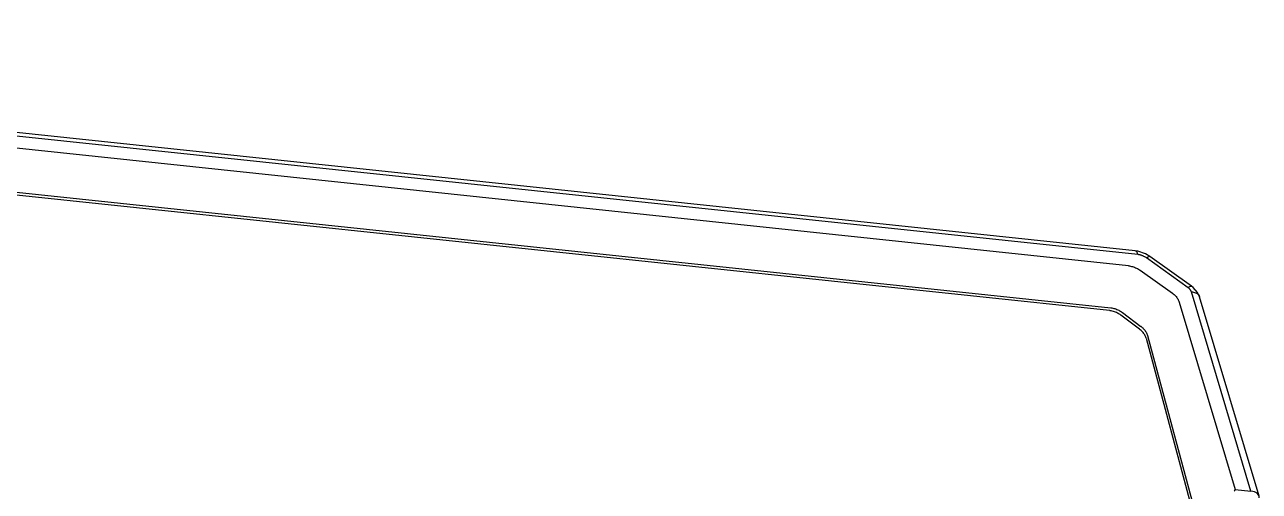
# Model space of a CAD drawing. Header units: millimetres. Extents: x 10368 to 13229, y -13270 to -11269.
# Drawn here: x 12351.3 to 12498, y -12955.6 to -12900.2 of the extents above; entities that cross this region are included whole.
import ezdxf

# ---------------------------------------------------------------- set-up
doc = ezdxf.new("R2010")
doc.units = ezdxf.units.MM

# ---------------------------------------------------------------- blocks, each defined once
blk = doc.blocks.new('u59')
at = {"color": 7, "linetype": 'Continuous'}
for p, q in [((79.492, 672.895), (73.503, 695.189)), ((79.654, 673.223), (73.665, 695.517)), ((66.243, 691.997), (73.319, 668.316)), ((69.075, 691.18), (67.211, 691.377)), ((67.211, 691.377), (74.282, 667.712)), ((75.722, 668.934), (69.075, 691.18)), ((82.483, 670.173), (80.284, 671.82)), ((80.446, 672.148), (82.645, 670.501)), ((333.12, 643.285), (83.862, 669.621)), ((84.024, 669.95), (333.282, 643.614)), ((73.319, 668.317), (73.551, 667.799)), ((73.551, 667.799), (74.062, 667.205)), ((80.355, 665.164), (76.535, 667.895)), ((74.062, 667.205), (74.249, 667.059)), ((74.249, 667.059), (79.209, 663.512)), ((74.647, 667.246), (79.607, 663.699)), ((81.743, 664.628), (332.872, 638.095)), ((79.209, 663.512), (79.748, 663.192)), ((79.209, 663.512), (79.209, 663.512)), ((79.748, 663.192), (80.638, 662.889)), ((80.638, 662.889), (80.964, 662.839)), ((80.648, 663.298), (334.692, 636.456)), ((80.964, 662.839), (335.009, 635.998))]:
    blk.add_line(p, q, dxfattribs=at)
for centre, radius, start, end in [((71.815, 689.827), 3.056, 148.86808, 153.72515), ((81.928, 674.014), 2.742, 231.07386, 233.16612), ((84.37, 672.809), 2.882, 233.21856, 243.27146), ((84.296, 672.491), 2.556, 259.18798, 261.80794), ((84.283, 672.405), 2.469, 261.81076, 263.96309), ((75.367, 668.254), 1.239, 229.16638, 234.46922)]:
    blk.add_arc(centre, radius, start, end, dxfattribs=at)
blk.add_ellipse((67.699, 692.363), major_axis=(1.468, 0.319), ratio=0.6433009, start_param=2.9965452, end_param=4.2381285, dxfattribs=at)
for points, start_tangent, end_tangent in [([(79.654, 673.223), (79.815, 672.841)], (0.2594324, -0.9657613), (0.4985708, -0.866849)), ([(79.653, 672.513), (79.492, 672.895)], (-0.4985708, 0.866849), (-0.2594324, 0.9657613)), ([(80.205, 671.881), (79.923, 672.146), (79.653, 672.513)], (-0.7779036, 0.6283836), (-0.4985708, 0.866849)), ([(79.815, 672.841), (80.085, 672.475)], (0.4985708, -0.866849), (0.6736154, -0.739082)), ([(80.085, 672.475), (80.446, 672.148)], (0.6736154, -0.739082), (0.8003281, -0.5995623)), ([(83.074, 670.235), (83.544, 670.047), (83.816, 669.98)], (0.8927896, -0.450474), (0.9822747, -0.1874473)), ([(76.535, 667.895), (76.167, 668.212), (75.891, 668.565), (75.722, 668.934)], (-0.8134591, 0.5816221), (-0.2863047, 0.9581386)), ([(83.382, 669.719), (82.912, 669.907), (82.483, 670.173)], (-0.9576634, 0.2878904), (-0.8003281, 0.5995623)), ([(83.862, 669.621), (83.382, 669.719)], (-0.9944646, 0.1050721), (-0.9576634, 0.2878904)), ([(74.282, 667.712), (73.788, 667.829), (73.442, 668.085), (73.32, 668.316)], (-0.9973711, 0.0724625), (-0.2927531, 0.9561881)), ([(74.282, 667.712), (74.311, 667.635), (74.353, 667.555), (74.408, 667.473), (74.477, 667.393), (74.557, 667.316)], (0.2863224, -0.9581333), (0.7562103, -0.6543286)), ([(74.647, 667.246), (74.39, 667.067), (74.25, 667.06)], (-0.7549813, -0.6557463), (-0.8939162, 0.4482341)), ([(81.743, 664.628), (81.261, 664.725), (80.789, 664.907), (80.355, 665.164)], (-0.9944644, 0.1050744), (-0.8134607, 0.5816199)), ([(79.607, 663.699), (79.35, 663.521), (79.21, 663.514)], (-0.7549813, -0.6557463), (-0.893269, 0.4495225)), ([(79.607, 663.699), (79.731, 663.617), (79.856, 663.545), (79.985, 663.482), (80.116, 663.427), (80.248, 663.381), (80.381, 663.345), (80.514, 663.317), (80.648, 663.298)], (0.8134641, -0.5816151), (0.9944642, -0.1050762)), ([(80.648, 663.298), (80.78, 662.971), (80.961, 662.84), (80.964, 662.839)], (0.2370145, -0.9715061), (0.9953836, -0.0959767))]:
    blk.add_spline(points, degree=3, dxfattribs=dict(at, start_tangent=start_tangent, end_tangent=end_tangent))

msp = doc.modelspace()

# ---------------------------------------------------------------- block references
at = {"rotation": 180}
msp.add_blockref('u59', (12564.2, -12264.16), dxfattribs=at)

doc.saveas('drawing.dxf')
